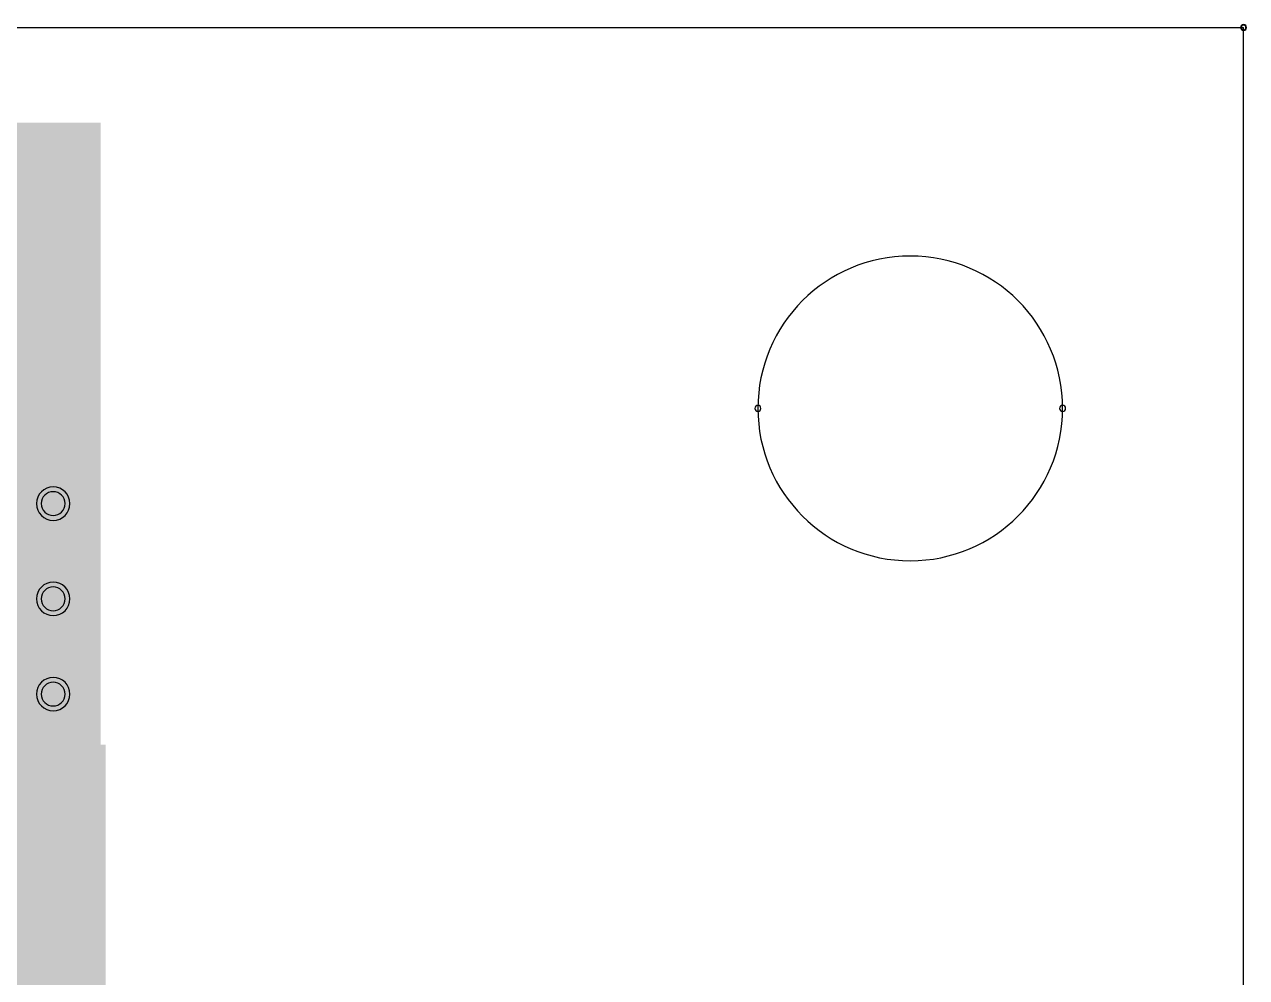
# Model space of a CAD drawing. Header units: inches. Extents: x 32166 to 34772, y 2386 to 4229.
# Drawn here: x 34285.1 to 34340.5, y 3229 to 3272.2 of the extents above; entities that cross this region are included whole.
import ezdxf

# ---------------------------------------------------------------- set-up
doc = ezdxf.new("R2010")
doc.units = ezdxf.units.IN
doc.header["$LTSCALE"] = 0.64311
doc.header["$MEASUREMENT"] = 0
for name, color, linetype in [('BOTTOMLAYER', 5, 'CONTINUOUS'), ('BOTTOMSOLDER', 6, 'CONTINUOUS'), ('KEEPOUTLAYER', 6, 'CONTINUOUS'), ('MULTILAYER', 9, 'CONTINUOUS')]:
    doc.layers.add(name, color=color, linetype=linetype)

msp = doc.modelspace()

# ---------------------------------------------------------------- linework, layer by layer
at = {"layer": 'BOTTOMLAYER'}
for centre, start, end in [((34286.367, 3250.45), 0, 180), ((34286.367, 3250.45), 180, 0), ((34286.367, 3246.13), 0, 180), ((34286.367, 3246.13), 180, 0), ((34286.367, 3241.81), 0, 180), ((34286.367, 3241.81), 180, 0)]:
    msp.add_arc(centre, 0.54, start, end, dxfattribs=at)
for points in [[(34273.407, 3248.29), (34288.527, 3248.29), (34273.407, 3267.73), (34288.527, 3267.73)], [(34180.527, 3239.218), (34288.527, 3239.218), (34180.527, 3252.178), (34288.527, 3252.178)], [(34282.479, 3221.175), (34288.743, 3221.175), (34282.479, 3239.521), (34288.743, 3239.521)]]:
    msp.add_solid(points, dxfattribs=at)
at = {"layer": 'BOTTOMSOLDER'}
for centre, start, end in [((34286.367, 3250.45), 0, 180), ((34286.367, 3250.45), 180, 0), ((34286.367, 3246.13), 0, 180), ((34286.367, 3246.13), 180, 0), ((34286.367, 3241.81), 0, 180), ((34286.367, 3241.81), 180, 0)]:
    msp.add_arc(centre, 0.759, start, end, dxfattribs=at)
for points in [[(34273.407, 3252.61), (34288.527, 3252.61), (34273.407, 3267.73), (34288.527, 3267.73)], [(34167.567, 3241.81), (34288.527, 3241.81), (34167.567, 3252.61), (34288.527, 3252.61)]]:
    msp.add_solid(points, dxfattribs=at)
at = {"layer": 'KEEPOUTLAYER'}
for p in [(32893.167, 3272.05), (34340.368, 3073.33)]:
    msp.add_line(p, (34340.368, 3272.05), dxfattribs=at)
for centre, radius, start, end in [((34340.368, 3272.05), 0.137, 0, 180), ((34340.368, 3272.05), 0.137, 180, 0), ((34340.368, 3272.05), 0.108, 0, 180), ((34340.368, 3272.05), 0.108, 180, 0), ((34325.248, 3254.77), 6.912, 0, 180), ((34318.336, 3254.77), 0.137, 0, 180), ((34318.336, 3254.77), 0.137, 180, 0), ((34325.248, 3254.77), 6.912, 180, 0), ((34332.16, 3254.77), 0.137, 0, 180), ((34332.16, 3254.77), 0.137, 180, 0)]:
    msp.add_arc(centre, radius, start, end, dxfattribs=at)
at = {"layer": 'MULTILAYER'}
for centre, start, end in [((34286.367, 3250.45), 0, 180), ((34286.367, 3250.45), 180, 0), ((34286.367, 3246.13), 0, 180), ((34286.367, 3246.13), 180, 0), ((34286.367, 3241.81), 0, 180), ((34286.367, 3241.81), 180, 0)]:
    msp.add_arc(centre, 0.54, start, end, dxfattribs=at)

doc.saveas('drawing.dxf')
